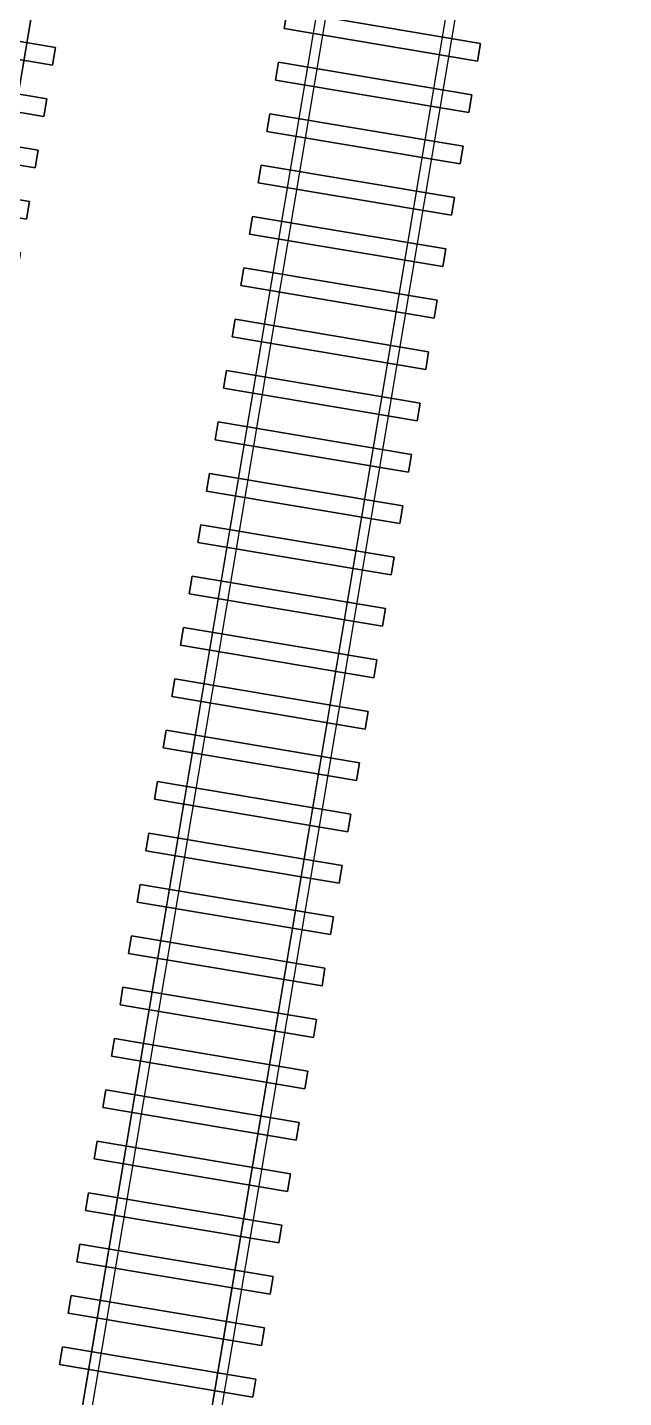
# Model space of a CAD drawing. Header units: millimetres. Extents: x -30345 to 58728, y -138367 to 131916.
# Drawn here: x 41819 to 48171, y 99432 to 114028 of the extents above; entities that cross this region are included whole.
import ezdxf

# ---------------------------------------------------------------- set-up
doc = ezdxf.new("R2010")
doc.units = ezdxf.units.MM
doc.layers.add('maps$strasse', color=7, linetype='Continuous', true_color=0x6c6c6c)

msp = doc.modelspace()

# ---------------------------------------------------------------- linework, layer by layer
at = {"layer": 'maps$strasse'}
for points in [[(12472.061, -60662.775), (43826.012, 125833.127)], [(12473.25, -60663.011), (43827.201, 125832.891)], [(46721.877, 125031.756), (15367.926, -61464.146)], [(46723.066, 125031.519), (15369.115, -61464.383)], [(15472.827, -61481.77), (46826.778, 125014.132)], [(15474.016, -61482.007), (46827.967, 125013.895)], [(48064.497, 124798.476), (16710.546, -61697.426)], [(48065.686, 124798.239), (16711.735, -61697.663)], [(16815.447, -61715.05), (48169.398, 124780.852)], [(16816.636, -61715.287), (48170.587, 124780.615)]]:
    msp.add_lwpolyline(points, dxfattribs=at)

# ---------------------------------------------------------------- meshes
mesh = msp.add_polyface(dxfattribs=at)
corners = [(40610.32, 117444.623, -504.207), (40578.65, 117256.116, -504.207), (42638.822, 116909.997, -504.207), (42670.492, 117098.503, -504.207), (40578.65, 117256.116, -628.803), (40610.32, 117444.623, -628.803), (42670.492, 117098.503, -628.803), (42638.822, 116909.997, -628.803), (40578.65, 117256.116, -504.207), (40578.65, 117256.116, -628.803), (42638.822, 116909.997, -628.803), (42638.822, 116909.997, -504.207), (42638.822, 116909.997, -504.207), (42638.822, 116909.997, -628.803), (42670.492, 117098.503, -628.803), (42670.492, 117098.503, -504.207), (40518.293, 116897.306, -504.207), (40486.622, 116708.799, -504.207), (42546.794, 116362.68, -504.207), (42578.464, 116551.186, -504.207), (40486.622, 116708.799, -628.803), (40518.293, 116897.306, -628.803), (42578.464, 116551.186, -628.803), (42546.794, 116362.68, -628.803), (40486.622, 116708.799, -504.207), (40486.622, 116708.799, -628.803), (42546.794, 116362.68, -628.803), (42546.794, 116362.68, -504.207), (42546.794, 116362.68, -504.207), (42546.794, 116362.68, -628.803), (42578.464, 116551.186, -628.803), (42578.464, 116551.186, -504.207), (42578.464, 116551.186, -504.207), (42578.464, 116551.186, -628.803), (40518.293, 116897.306, -628.803), (40518.293, 116897.306, -504.207), (40518.293, 116897.306, -504.207), (40518.293, 116897.306, -628.803), (40486.622, 116708.799, -628.803), (40486.622, 116708.799, -504.207), (40426.265, 116349.989, -504.207), (40394.595, 116161.482, -504.207), (42454.767, 115815.363, -504.207), (42486.437, 116003.869, -504.207), (40394.595, 116161.482, -628.803), (40426.265, 116349.989, -628.803), (42486.437, 116003.869, -628.803), (42454.767, 115815.363, -628.803), (40394.595, 116161.482, -504.207), (40394.595, 116161.482, -628.803), (42454.767, 115815.363, -628.803), (42454.767, 115815.363, -504.207), (42454.767, 115815.363, -504.207), (42454.767, 115815.363, -628.803), (42486.437, 116003.869, -628.803), (42486.437, 116003.869, -504.207), (42486.437, 116003.869, -504.207), (42486.437, 116003.869, -628.803), (40426.265, 116349.989, -628.803), (40426.265, 116349.989, -504.207), (40426.265, 116349.989, -504.207), (40426.265, 116349.989, -628.803), (40394.595, 116161.482, -628.803), (40394.595, 116161.482, -504.207), (40334.237, 115802.672, -504.207), (40302.567, 115614.165, -504.207), (42362.739, 115268.045, -504.207), (42394.409, 115456.552, -504.207), (40302.567, 115614.165, -628.803), (40334.237, 115802.672, -628.803), (42394.409, 115456.552, -628.803), (42362.739, 115268.045, -628.803), (40302.567, 115614.165, -504.207), (40302.567, 115614.165, -628.803), (42362.739, 115268.045, -628.803), (42362.739, 115268.045, -504.207), (42362.739, 115268.045, -504.207), (42362.739, 115268.045, -628.803), (42394.409, 115456.552, -628.803), (42394.409, 115456.552, -504.207), (42394.409, 115456.552, -504.207), (42394.409, 115456.552, -628.803), (40334.237, 115802.672, -628.803), (40334.237, 115802.672, -504.207), (40334.237, 115802.672, -504.207), (40334.237, 115802.672, -628.803), (40302.567, 115614.165, -628.803), (40302.567, 115614.165, -504.207), (40242.21, 115255.355, -504.207), (40210.54, 115066.848, -504.207), (42270.711, 114720.728, -504.207), (42302.382, 114909.235, -504.207), (40210.54, 115066.848, -628.803), (40242.21, 115255.355, -628.803), (42302.382, 114909.235, -628.803), (42270.711, 114720.728, -628.803), (40210.54, 115066.848, -504.207), (40210.54, 115066.848, -628.803), (42270.711, 114720.728, -628.803), (42270.711, 114720.728, -504.207), (42270.711, 114720.728, -504.207), (42270.711, 114720.728, -628.803), (42302.382, 114909.235, -628.803), (42302.382, 114909.235, -504.207), (42302.382, 114909.235, -504.207), (42302.382, 114909.235, -628.803), (40242.21, 115255.355, -628.803), (40242.21, 115255.355, -504.207), (40242.21, 115255.355, -504.207), (40242.21, 115255.355, -628.803), (40210.54, 115066.848, -628.803), (40210.54, 115066.848, -504.207), (40150.182, 114708.038, -504.207), (40118.512, 114519.531, -504.207), (42178.684, 114173.411, -504.207), (42210.354, 114361.918, -504.207), (40118.512, 114519.531, -628.803), (40150.182, 114708.038, -628.803), (42210.354, 114361.918, -628.803), (42178.684, 114173.411, -628.803), (40118.512, 114519.531, -504.207), (40118.512, 114519.531, -628.803), (42178.684, 114173.411, -628.803), (42178.684, 114173.411, -504.207), (42178.684, 114173.411, -504.207), (42178.684, 114173.411, -628.803), (42210.354, 114361.918, -628.803), (42210.354, 114361.918, -504.207), (42210.354, 114361.918, -504.207), (42210.354, 114361.918, -628.803), (40150.182, 114708.038, -628.803), (40150.182, 114708.038, -504.207), (40150.182, 114708.038, -504.207), (40150.182, 114708.038, -628.803), (40118.512, 114519.531, -628.803), (40118.512, 114519.531, -504.207), (40058.155, 114160.721, -504.207), (40026.485, 113972.214, -504.207), (42086.656, 113626.094, -504.207), (42118.326, 113814.601, -504.207), (40026.485, 113972.214, -628.803), (40058.155, 114160.721, -628.803), (42118.326, 113814.601, -628.803), (42086.656, 113626.094, -628.803), (40026.485, 113972.214, -504.207), (40026.485, 113972.214, -628.803), (42086.656, 113626.094, -628.803), (42086.656, 113626.094, -504.207), (42086.656, 113626.094, -504.207), (42086.656, 113626.094, -628.803), (42118.326, 113814.601, -628.803), (42118.326, 113814.601, -504.207), (42118.326, 113814.601, -504.207), (42118.326, 113814.601, -628.803), (40058.155, 114160.721, -628.803), (40058.155, 114160.721, -504.207), (40058.155, 114160.721, -504.207), (40058.155, 114160.721, -628.803), (40026.485, 113972.214, -628.803), (40026.485, 113972.214, -504.207), (39966.127, 113613.404, -504.207), (39934.457, 113424.897, -504.207), (41994.629, 113078.777, -504.207), (42026.299, 113267.284, -504.207), (39934.457, 113424.897, -628.803), (39966.127, 113613.404, -628.803), (42026.299, 113267.284, -628.803), (41994.629, 113078.777, -628.803), (39934.457, 113424.897, -504.207), (39934.457, 113424.897, -628.803), (41994.629, 113078.777, -628.803), (41994.629, 113078.777, -504.207), (41994.629, 113078.777, -504.207), (41994.629, 113078.777, -628.803), (42026.299, 113267.284, -628.803), (42026.299, 113267.284, -504.207), (42026.299, 113267.284, -504.207), (42026.299, 113267.284, -628.803), (39966.127, 113613.404, -628.803), (39966.127, 113613.404, -504.207), (39966.127, 113613.404, -504.207), (39966.127, 113613.404, -628.803), (39934.457, 113424.897, -628.803), (39934.457, 113424.897, -504.207), (39874.1, 113066.087, -504.207), (39842.43, 112877.58, -504.207), (41902.601, 112531.46, -504.207), (41934.271, 112719.967, -504.207), (39842.43, 112877.58, -628.803), (39874.1, 113066.087, -628.803), (41934.271, 112719.967, -628.803), (41902.601, 112531.46, -628.803), (39842.43, 112877.58, -504.207), (39842.43, 112877.58, -628.803), (41902.601, 112531.46, -628.803), (41902.601, 112531.46, -504.207), (41902.601, 112531.46, -504.207), (41902.601, 112531.46, -628.803), (41934.271, 112719.967, -628.803), (41934.271, 112719.967, -504.207), (41934.271, 112719.967, -504.207), (41934.271, 112719.967, -628.803), (39874.1, 113066.087, -628.803), (39874.1, 113066.087, -504.207), (39874.1, 113066.087, -504.207), (39874.1, 113066.087, -628.803), (39842.43, 112877.58, -628.803), (39842.43, 112877.58, -504.207), (39782.072, 112518.77, -504.207), (39750.402, 112330.263, -504.207), (41810.574, 111984.143, -504.207), (41842.244, 112172.65, -504.207), (39750.402, 112330.263, -628.803), (39782.072, 112518.77, -628.803), (41842.244, 112172.65, -628.803), (41810.574, 111984.143, -628.803), (39750.402, 112330.263, -504.207), (39750.402, 112330.263, -628.803), (41810.574, 111984.143, -628.803), (41810.574, 111984.143, -504.207), (41810.574, 111984.143, -504.207), (41810.574, 111984.143, -628.803), (41842.244, 112172.65, -628.803), (41842.244, 112172.65, -504.207), (41842.244, 112172.65, -504.207), (41842.244, 112172.65, -628.803), (39782.072, 112518.77, -628.803), (39782.072, 112518.77, -504.207), (39782.072, 112518.77, -504.207), (39782.072, 112518.77, -628.803), (39750.402, 112330.263, -628.803), (39750.402, 112330.263, -504.207), (39690.045, 111971.453, -504.207), (39658.374, 111782.946, -504.207), (41718.546, 111436.826, -504.207), (41750.216, 111625.333, -504.207), (41750.216, 111625.333, -504.207), (41750.216, 111625.333, -628.803), (39690.045, 111971.453, -628.803), (39690.045, 111971.453, -504.207), (39690.045, 111971.453, -504.207), (39690.045, 111971.453, -628.803), (39658.374, 111782.946, -628.803), (39658.374, 111782.946, -504.207)]
mesh.append_faces([[corners[k] for k in face] for face in [(0, 1, 2, 3), (4, 5, 6, 7), (8, 9, 10, 11), (12, 13, 14, 15), (16, 17, 18, 19), (20, 21, 22, 23), (24, 25, 26, 27), (28, 29, 30, 31), (32, 33, 34, 35), (36, 37, 38, 39), (40, 41, 42, 43), (44, 45, 46, 47), (48, 49, 50, 51), (52, 53, 54, 55), (56, 57, 58, 59), (60, 61, 62, 63), (64, 65, 66, 67), (68, 69, 70, 71), (72, 73, 74, 75), (76, 77, 78, 79), (80, 81, 82, 83), (84, 85, 86, 87), (88, 89, 90, 91), (92, 93, 94, 95), (96, 97, 98, 99), (100, 101, 102, 103), (104, 105, 106, 107), (108, 109, 110, 111), (112, 113, 114, 115), (116, 117, 118, 119), (120, 121, 122, 123), (124, 125, 126, 127), (128, 129, 130, 131), (132, 133, 134, 135), (136, 137, 138, 139), (140, 141, 142, 143), (144, 145, 146, 147), (148, 149, 150, 151), (152, 153, 154, 155), (156, 157, 158, 159), (160, 161, 162, 163), (164, 165, 166, 167), (168, 169, 170, 171), (172, 173, 174, 175), (176, 177, 178, 179), (180, 181, 182, 183), (184, 185, 186, 187), (188, 189, 190, 191), (192, 193, 194, 195), (196, 197, 198, 199), (200, 201, 202, 203), (204, 205, 206, 207), (208, 209, 210, 211), (212, 213, 214, 215), (216, 217, 218, 219), (220, 221, 222, 223), (224, 225, 226, 227), (228, 229, 230, 231), (232, 233, 234, 235), (236, 237, 238, 239), (240, 241, 242, 243)]])
mesh = msp.add_polyface(dxfattribs=at)
corners = [(44953.706, 116392.347, -504.207), (44922.036, 116203.841, -504.207), (46982.208, 115857.721, -504.207), (47013.878, 116046.227, -504.207), (44922.036, 116203.841, -628.803), (44953.706, 116392.347, -628.803), (47013.878, 116046.227, -628.803), (46982.208, 115857.721, -628.803), (44922.036, 116203.841, -504.207), (44922.036, 116203.841, -628.803), (46982.208, 115857.721, -628.803), (46982.208, 115857.721, -504.207), (46982.208, 115857.721, -504.207), (46982.208, 115857.721, -628.803), (47013.878, 116046.227, -628.803), (47013.878, 116046.227, -504.207), (44861.679, 115845.03, -504.207), (44830.009, 115656.524, -504.207), (46890.18, 115310.404, -504.207), (46921.85, 115498.91, -504.207), (44830.009, 115656.524, -628.803), (44861.679, 115845.03, -628.803), (46921.85, 115498.91, -628.803), (46890.18, 115310.404, -628.803), (44830.009, 115656.524, -504.207), (44830.009, 115656.524, -628.803), (46890.18, 115310.404, -628.803), (46890.18, 115310.404, -504.207), (46890.18, 115310.404, -504.207), (46890.18, 115310.404, -628.803), (46921.85, 115498.91, -628.803), (46921.85, 115498.91, -504.207), (46921.85, 115498.91, -504.207), (46921.85, 115498.91, -628.803), (44861.679, 115845.03, -628.803), (44861.679, 115845.03, -504.207), (44861.679, 115845.03, -504.207), (44861.679, 115845.03, -628.803), (44830.009, 115656.524, -628.803), (44830.009, 115656.524, -504.207), (44769.651, 115297.713, -504.207), (44737.981, 115109.207, -504.207), (46798.153, 114763.087, -504.207), (46829.823, 114951.593, -504.207), (44737.981, 115109.207, -628.803), (44769.651, 115297.713, -628.803), (46829.823, 114951.593, -628.803), (46798.153, 114763.087, -628.803), (44737.981, 115109.207, -504.207), (44737.981, 115109.207, -628.803), (46798.153, 114763.087, -628.803), (46798.153, 114763.087, -504.207), (46798.153, 114763.087, -504.207), (46798.153, 114763.087, -628.803), (46829.823, 114951.593, -628.803), (46829.823, 114951.593, -504.207), (46829.823, 114951.593, -504.207), (46829.823, 114951.593, -628.803), (44769.651, 115297.713, -628.803), (44769.651, 115297.713, -504.207), (44769.651, 115297.713, -504.207), (44769.651, 115297.713, -628.803), (44737.981, 115109.207, -628.803), (44737.981, 115109.207, -504.207), (44677.624, 114750.396, -504.207), (44645.954, 114561.89, -504.207), (46706.125, 114215.77, -504.207), (46737.795, 114404.276, -504.207), (44645.954, 114561.89, -628.803), (44677.624, 114750.396, -628.803), (46737.795, 114404.276, -628.803), (46706.125, 114215.77, -628.803), (44645.954, 114561.89, -504.207), (44645.954, 114561.89, -628.803), (46706.125, 114215.77, -628.803), (46706.125, 114215.77, -504.207), (46706.125, 114215.77, -504.207), (46706.125, 114215.77, -628.803), (46737.795, 114404.276, -628.803), (46737.795, 114404.276, -504.207), (46737.795, 114404.276, -504.207), (46737.795, 114404.276, -628.803), (44677.624, 114750.396, -628.803), (44677.624, 114750.396, -504.207), (44677.624, 114750.396, -504.207), (44677.624, 114750.396, -628.803), (44645.954, 114561.89, -628.803), (44645.954, 114561.89, -504.207), (44585.596, 114203.079, -504.207), (44553.926, 114014.573, -504.207), (46614.098, 113668.453, -504.207), (46645.768, 113856.959, -504.207), (44553.926, 114014.573, -628.803), (44585.596, 114203.079, -628.803), (46645.768, 113856.959, -628.803), (46614.098, 113668.453, -628.803), (44553.926, 114014.573, -504.207), (44553.926, 114014.573, -628.803), (46614.098, 113668.453, -628.803), (46614.098, 113668.453, -504.207), (46614.098, 113668.453, -504.207), (46614.098, 113668.453, -628.803), (46645.768, 113856.959, -628.803), (46645.768, 113856.959, -504.207), (46645.768, 113856.959, -504.207), (46645.768, 113856.959, -628.803), (44585.596, 114203.079, -628.803), (44585.596, 114203.079, -504.207), (44585.596, 114203.079, -504.207), (44585.596, 114203.079, -628.803), (44553.926, 114014.573, -628.803), (44553.926, 114014.573, -504.207), (44493.569, 113655.762, -504.207), (44461.898, 113467.256, -504.207), (46522.07, 113121.136, -504.207), (46553.74, 113309.642, -504.207), (44461.898, 113467.256, -628.803), (44493.569, 113655.762, -628.803), (46553.74, 113309.642, -628.803), (46522.07, 113121.136, -628.803), (44461.898, 113467.256, -504.207), (44461.898, 113467.256, -628.803), (46522.07, 113121.136, -628.803), (46522.07, 113121.136, -504.207), (46522.07, 113121.136, -504.207), (46522.07, 113121.136, -628.803), (46553.74, 113309.642, -628.803), (46553.74, 113309.642, -504.207), (46553.74, 113309.642, -504.207), (46553.74, 113309.642, -628.803), (44493.569, 113655.762, -628.803), (44493.569, 113655.762, -504.207), (44493.569, 113655.762, -504.207), (44493.569, 113655.762, -628.803), (44461.898, 113467.256, -628.803), (44461.898, 113467.256, -504.207), (44401.541, 113108.445, -504.207), (44369.871, 112919.939, -504.207), (46430.043, 112573.819, -504.207), (46461.713, 112762.325, -504.207), (44369.871, 112919.939, -628.803), (44401.541, 113108.445, -628.803), (46461.713, 112762.325, -628.803), (46430.043, 112573.819, -628.803), (44369.871, 112919.939, -504.207), (44369.871, 112919.939, -628.803), (46430.043, 112573.819, -628.803), (46430.043, 112573.819, -504.207), (46430.043, 112573.819, -504.207), (46430.043, 112573.819, -628.803), (46461.713, 112762.325, -628.803), (46461.713, 112762.325, -504.207), (46461.713, 112762.325, -504.207), (46461.713, 112762.325, -628.803), (44401.541, 113108.445, -628.803), (44401.541, 113108.445, -504.207), (44401.541, 113108.445, -504.207), (44401.541, 113108.445, -628.803), (44369.871, 112919.939, -628.803), (44369.871, 112919.939, -504.207), (44309.513, 112561.128, -504.207), (44277.843, 112372.622, -504.207), (46338.015, 112026.502, -504.207), (46369.685, 112215.008, -504.207), (44277.843, 112372.622, -628.803), (44309.513, 112561.128, -628.803), (46369.685, 112215.008, -628.803), (46338.015, 112026.502, -628.803), (44277.843, 112372.622, -504.207), (44277.843, 112372.622, -628.803), (46338.015, 112026.502, -628.803), (46338.015, 112026.502, -504.207), (46338.015, 112026.502, -504.207), (46338.015, 112026.502, -628.803), (46369.685, 112215.008, -628.803), (46369.685, 112215.008, -504.207), (46369.685, 112215.008, -504.207), (46369.685, 112215.008, -628.803), (44309.513, 112561.128, -628.803), (44309.513, 112561.128, -504.207), (44309.513, 112561.128, -504.207), (44309.513, 112561.128, -628.803), (44277.843, 112372.622, -628.803), (44277.843, 112372.622, -504.207), (44217.486, 112013.811, -504.207), (44185.816, 111825.305, -504.207), (46245.987, 111479.185, -504.207), (46277.658, 111667.691, -504.207), (44185.816, 111825.305, -628.803), (44217.486, 112013.811, -628.803), (46277.658, 111667.691, -628.803), (46245.987, 111479.185, -628.803), (44185.816, 111825.305, -504.207), (44185.816, 111825.305, -628.803), (46245.987, 111479.185, -628.803), (46245.987, 111479.185, -504.207), (46245.987, 111479.185, -504.207), (46245.987, 111479.185, -628.803), (46277.658, 111667.691, -628.803), (46277.658, 111667.691, -504.207), (46277.658, 111667.691, -504.207), (46277.658, 111667.691, -628.803), (44217.486, 112013.811, -628.803), (44217.486, 112013.811, -504.207), (44217.486, 112013.811, -504.207), (44217.486, 112013.811, -628.803), (44185.816, 111825.305, -628.803), (44185.816, 111825.305, -504.207), (44125.458, 111466.494, -504.207), (44093.788, 111277.988, -504.207), (46153.96, 110931.868, -504.207), (46185.63, 111120.374, -504.207), (44093.788, 111277.988, -628.803), (44125.458, 111466.494, -628.803), (46185.63, 111120.374, -628.803), (46153.96, 110931.868, -628.803), (44093.788, 111277.988, -504.207), (44093.788, 111277.988, -628.803), (46153.96, 110931.868, -628.803), (46153.96, 110931.868, -504.207), (46153.96, 110931.868, -504.207), (46153.96, 110931.868, -628.803), (46185.63, 111120.374, -628.803), (46185.63, 111120.374, -504.207), (46185.63, 111120.374, -504.207), (46185.63, 111120.374, -628.803), (44125.458, 111466.494, -628.803), (44125.458, 111466.494, -504.207), (44125.458, 111466.494, -504.207), (44125.458, 111466.494, -628.803), (44093.788, 111277.988, -628.803), (44093.788, 111277.988, -504.207), (44001.761, 110730.671, -628.803), (44033.431, 110919.177, -628.803), (46093.602, 110573.057, -628.803), (46061.932, 110384.551, -628.803), (46093.602, 110573.057, -504.207), (46093.602, 110573.057, -628.803), (44033.431, 110919.177, -628.803), (44033.431, 110919.177, -504.207), (44033.431, 110919.177, -504.207), (44033.431, 110919.177, -628.803), (44001.761, 110730.671, -628.803), (44001.761, 110730.671, -504.207)]
mesh.append_faces([[corners[k] for k in face] for face in [(0, 1, 2, 3), (4, 5, 6, 7), (8, 9, 10, 11), (12, 13, 14, 15), (16, 17, 18, 19), (20, 21, 22, 23), (24, 25, 26, 27), (28, 29, 30, 31), (32, 33, 34, 35), (36, 37, 38, 39), (40, 41, 42, 43), (44, 45, 46, 47), (48, 49, 50, 51), (52, 53, 54, 55), (56, 57, 58, 59), (60, 61, 62, 63), (64, 65, 66, 67), (68, 69, 70, 71), (72, 73, 74, 75), (76, 77, 78, 79), (80, 81, 82, 83), (84, 85, 86, 87), (88, 89, 90, 91), (92, 93, 94, 95), (96, 97, 98, 99), (100, 101, 102, 103), (104, 105, 106, 107), (108, 109, 110, 111), (112, 113, 114, 115), (116, 117, 118, 119), (120, 121, 122, 123), (124, 125, 126, 127), (128, 129, 130, 131), (132, 133, 134, 135), (136, 137, 138, 139), (140, 141, 142, 143), (144, 145, 146, 147), (148, 149, 150, 151), (152, 153, 154, 155), (156, 157, 158, 159), (160, 161, 162, 163), (164, 165, 166, 167), (168, 169, 170, 171), (172, 173, 174, 175), (176, 177, 178, 179), (180, 181, 182, 183), (184, 185, 186, 187), (188, 189, 190, 191), (192, 193, 194, 195), (196, 197, 198, 199), (200, 201, 202, 203), (204, 205, 206, 207), (208, 209, 210, 211), (212, 213, 214, 215), (216, 217, 218, 219), (220, 221, 222, 223), (224, 225, 226, 227), (228, 229, 230, 231), (232, 233, 234, 235), (236, 237, 238, 239), (240, 241, 242, 243)]])
mesh = msp.add_polyface(dxfattribs=at)
corners = [(44033.431, 110919.177, -504.207), (44001.761, 110730.671, -504.207), (46061.932, 110384.551, -504.207), (46093.602, 110573.057, -504.207), (44001.761, 110730.671, -504.207), (44001.761, 110730.671, -628.803), (46061.932, 110384.551, -628.803), (46061.932, 110384.551, -504.207), (46061.932, 110384.551, -504.207), (46061.932, 110384.551, -628.803), (46093.602, 110573.057, -628.803), (46093.602, 110573.057, -504.207), (43941.403, 110371.86, -504.207), (43909.733, 110183.353, -504.207), (45969.905, 109837.234, -504.207), (46001.575, 110025.74, -504.207), (43909.733, 110183.353, -628.803), (43941.403, 110371.86, -628.803), (46001.575, 110025.74, -628.803), (45969.905, 109837.234, -628.803), (43909.733, 110183.353, -504.207), (43909.733, 110183.353, -628.803), (45969.905, 109837.234, -628.803), (45969.905, 109837.234, -504.207), (45969.905, 109837.234, -504.207), (45969.905, 109837.234, -628.803), (46001.575, 110025.74, -628.803), (46001.575, 110025.74, -504.207), (46001.575, 110025.74, -504.207), (46001.575, 110025.74, -628.803), (43941.403, 110371.86, -628.803), (43941.403, 110371.86, -504.207), (43941.403, 110371.86, -504.207), (43941.403, 110371.86, -628.803), (43909.733, 110183.353, -628.803), (43909.733, 110183.353, -504.207), (43849.376, 109824.543, -504.207), (43817.706, 109636.036, -504.207), (45877.877, 109289.917, -504.207), (45909.547, 109478.423, -504.207), (43817.706, 109636.036, -628.803), (43849.376, 109824.543, -628.803), (45909.547, 109478.423, -628.803), (45877.877, 109289.917, -628.803), (43817.706, 109636.036, -504.207), (43817.706, 109636.036, -628.803), (45877.877, 109289.917, -628.803), (45877.877, 109289.917, -504.207), (45877.877, 109289.917, -504.207), (45877.877, 109289.917, -628.803), (45909.547, 109478.423, -628.803), (45909.547, 109478.423, -504.207), (45909.547, 109478.423, -504.207), (45909.547, 109478.423, -628.803), (43849.376, 109824.543, -628.803), (43849.376, 109824.543, -504.207), (43849.376, 109824.543, -504.207), (43849.376, 109824.543, -628.803), (43817.706, 109636.036, -628.803), (43817.706, 109636.036, -504.207), (43757.348, 109277.226, -504.207), (43725.678, 109088.719, -504.207), (45785.85, 108742.6, -504.207), (45817.52, 108931.106, -504.207), (43725.678, 109088.719, -628.803), (43757.348, 109277.226, -628.803), (45817.52, 108931.106, -628.803), (45785.85, 108742.6, -628.803), (43725.678, 109088.719, -504.207), (43725.678, 109088.719, -628.803), (45785.85, 108742.6, -628.803), (45785.85, 108742.6, -504.207), (45785.85, 108742.6, -504.207), (45785.85, 108742.6, -628.803), (45817.52, 108931.106, -628.803), (45817.52, 108931.106, -504.207), (45817.52, 108931.106, -504.207), (45817.52, 108931.106, -628.803), (43757.348, 109277.226, -628.803), (43757.348, 109277.226, -504.207), (43757.348, 109277.226, -504.207), (43757.348, 109277.226, -628.803), (43725.678, 109088.719, -628.803), (43725.678, 109088.719, -504.207), (43665.321, 108729.909, -504.207), (43633.65, 108541.402, -504.207), (45693.822, 108195.283, -504.207), (45725.492, 108383.789, -504.207), (43633.65, 108541.402, -628.803), (43665.321, 108729.909, -628.803), (45725.492, 108383.789, -628.803), (45693.822, 108195.283, -628.803), (43633.65, 108541.402, -504.207), (43633.65, 108541.402, -628.803), (45693.822, 108195.283, -628.803), (45693.822, 108195.283, -504.207), (45693.822, 108195.283, -504.207), (45693.822, 108195.283, -628.803), (45725.492, 108383.789, -628.803), (45725.492, 108383.789, -504.207), (45725.492, 108383.789, -504.207), (45725.492, 108383.789, -628.803), (43665.321, 108729.909, -628.803), (43665.321, 108729.909, -504.207), (43665.321, 108729.909, -504.207), (43665.321, 108729.909, -628.803), (43633.65, 108541.402, -628.803), (43633.65, 108541.402, -504.207), (43573.293, 108182.592, -504.207), (43541.623, 107994.085, -504.207), (45601.795, 107647.966, -504.207), (45633.465, 107836.472, -504.207), (43541.623, 107994.085, -628.803), (43573.293, 108182.592, -628.803), (45633.465, 107836.472, -628.803), (45601.795, 107647.966, -628.803), (43541.623, 107994.085, -504.207), (43541.623, 107994.085, -628.803), (45601.795, 107647.966, -628.803), (45601.795, 107647.966, -504.207), (45601.795, 107647.966, -504.207), (45601.795, 107647.966, -628.803), (45633.465, 107836.472, -628.803), (45633.465, 107836.472, -504.207), (45633.465, 107836.472, -504.207), (45633.465, 107836.472, -628.803), (43573.293, 108182.592, -628.803), (43573.293, 108182.592, -504.207), (43573.293, 108182.592, -504.207), (43573.293, 108182.592, -628.803), (43541.623, 107994.085, -628.803), (43541.623, 107994.085, -504.207), (43481.265, 107635.275, -504.207), (43449.595, 107446.768, -504.207), (45509.767, 107100.648, -504.207), (45541.437, 107289.155, -504.207), (43449.595, 107446.768, -628.803), (43481.265, 107635.275, -628.803), (45541.437, 107289.155, -628.803), (45509.767, 107100.648, -628.803), (43449.595, 107446.768, -504.207), (43449.595, 107446.768, -628.803), (45509.767, 107100.648, -628.803), (45509.767, 107100.648, -504.207), (45509.767, 107100.648, -504.207), (45509.767, 107100.648, -628.803), (45541.437, 107289.155, -628.803), (45541.437, 107289.155, -504.207), (45541.437, 107289.155, -504.207), (45541.437, 107289.155, -628.803), (43481.265, 107635.275, -628.803), (43481.265, 107635.275, -504.207), (43481.265, 107635.275, -504.207), (43481.265, 107635.275, -628.803), (43449.595, 107446.768, -628.803), (43449.595, 107446.768, -504.207), (43389.238, 107087.958, -504.207), (43357.568, 106899.451, -504.207), (45417.739, 106553.331, -504.207), (45449.41, 106741.838, -504.207), (43357.568, 106899.451, -628.803), (43389.238, 107087.958, -628.803), (45449.41, 106741.838, -628.803), (45417.739, 106553.331, -628.803), (43357.568, 106899.451, -504.207), (43357.568, 106899.451, -628.803), (45417.739, 106553.331, -628.803), (45417.739, 106553.331, -504.207), (45417.739, 106553.331, -504.207), (45417.739, 106553.331, -628.803), (45449.41, 106741.838, -628.803), (45449.41, 106741.838, -504.207), (45449.41, 106741.838, -504.207), (45449.41, 106741.838, -628.803), (43389.238, 107087.958, -628.803), (43389.238, 107087.958, -504.207), (43389.238, 107087.958, -504.207), (43389.238, 107087.958, -628.803), (43357.568, 106899.451, -628.803), (43357.568, 106899.451, -504.207), (43297.21, 106540.641, -504.207), (43265.54, 106352.134, -504.207), (45325.712, 106006.014, -504.207), (45357.382, 106194.521, -504.207), (43265.54, 106352.134, -628.803), (43297.21, 106540.641, -628.803), (45357.382, 106194.521, -628.803), (45325.712, 106006.014, -628.803), (43265.54, 106352.134, -504.207), (43265.54, 106352.134, -628.803), (45325.712, 106006.014, -628.803), (45325.712, 106006.014, -504.207), (45325.712, 106006.014, -504.207), (45325.712, 106006.014, -628.803), (45357.382, 106194.521, -628.803), (45357.382, 106194.521, -504.207), (45357.382, 106194.521, -504.207), (45357.382, 106194.521, -628.803), (43297.21, 106540.641, -628.803), (43297.21, 106540.641, -504.207), (43297.21, 106540.641, -504.207), (43297.21, 106540.641, -628.803), (43265.54, 106352.134, -628.803), (43265.54, 106352.134, -504.207), (43205.183, 105993.324, -504.207), (43173.513, 105804.817, -504.207), (45233.684, 105458.697, -504.207), (45265.354, 105647.204, -504.207), (43173.513, 105804.817, -628.803), (43205.183, 105993.324, -628.803), (45265.354, 105647.204, -628.803), (45233.684, 105458.697, -628.803), (43173.513, 105804.817, -504.207), (43173.513, 105804.817, -628.803), (45233.684, 105458.697, -628.803), (45233.684, 105458.697, -504.207), (45233.684, 105458.697, -504.207), (45233.684, 105458.697, -628.803), (45265.354, 105647.204, -628.803), (45265.354, 105647.204, -504.207), (45265.354, 105647.204, -504.207), (45265.354, 105647.204, -628.803), (43205.183, 105993.324, -628.803), (43205.183, 105993.324, -504.207), (43205.183, 105993.324, -504.207), (43205.183, 105993.324, -628.803), (43173.513, 105804.817, -628.803), (43173.513, 105804.817, -504.207), (43113.155, 105446.007, -504.207), (43081.485, 105257.5, -504.207), (45141.657, 104911.38, -504.207), (45173.327, 105099.887, -504.207), (43081.485, 105257.5, -628.803), (43113.155, 105446.007, -628.803), (45173.327, 105099.887, -628.803), (45141.657, 104911.38, -628.803), (43081.485, 105257.5, -504.207), (43081.485, 105257.5, -628.803), (45141.657, 104911.38, -628.803), (45141.657, 104911.38, -504.207), (45173.327, 105099.887, -504.207), (45173.327, 105099.887, -628.803), (43113.155, 105446.007, -628.803), (43113.155, 105446.007, -504.207), (43113.155, 105446.007, -504.207), (43113.155, 105446.007, -628.803), (43081.485, 105257.5, -628.803), (43081.485, 105257.5, -504.207)]
mesh.append_faces([[corners[k] for k in face] for face in [(0, 1, 2, 3), (4, 5, 6, 7), (8, 9, 10, 11), (12, 13, 14, 15), (16, 17, 18, 19), (20, 21, 22, 23), (24, 25, 26, 27), (28, 29, 30, 31), (32, 33, 34, 35), (36, 37, 38, 39), (40, 41, 42, 43), (44, 45, 46, 47), (48, 49, 50, 51), (52, 53, 54, 55), (56, 57, 58, 59), (60, 61, 62, 63), (64, 65, 66, 67), (68, 69, 70, 71), (72, 73, 74, 75), (76, 77, 78, 79), (80, 81, 82, 83), (84, 85, 86, 87), (88, 89, 90, 91), (92, 93, 94, 95), (96, 97, 98, 99), (100, 101, 102, 103), (104, 105, 106, 107), (108, 109, 110, 111), (112, 113, 114, 115), (116, 117, 118, 119), (120, 121, 122, 123), (124, 125, 126, 127), (128, 129, 130, 131), (132, 133, 134, 135), (136, 137, 138, 139), (140, 141, 142, 143), (144, 145, 146, 147), (148, 149, 150, 151), (152, 153, 154, 155), (156, 157, 158, 159), (160, 161, 162, 163), (164, 165, 166, 167), (168, 169, 170, 171), (172, 173, 174, 175), (176, 177, 178, 179), (180, 181, 182, 183), (184, 185, 186, 187), (188, 189, 190, 191), (192, 193, 194, 195), (196, 197, 198, 199), (200, 201, 202, 203), (204, 205, 206, 207), (208, 209, 210, 211), (212, 213, 214, 215), (216, 217, 218, 219), (220, 221, 222, 223), (224, 225, 226, 227), (228, 229, 230, 231), (232, 233, 234, 235), (236, 237, 238, 239), (240, 241, 242, 243), (244, 245, 246, 247)]])
mesh = msp.add_polyface(dxfattribs=at)
corners = [(45141.657, 104911.38, -504.207), (45141.657, 104911.38, -628.803), (45173.327, 105099.887, -628.803), (45173.327, 105099.887, -504.207), (43021.128, 104898.69, -504.207), (42989.458, 104710.183, -504.207), (45049.629, 104364.063, -504.207), (45081.299, 104552.57, -504.207), (42989.458, 104710.183, -628.803), (43021.128, 104898.69, -628.803), (45081.299, 104552.57, -628.803), (45049.629, 104364.063, -628.803), (42989.458, 104710.183, -504.207), (42989.458, 104710.183, -628.803), (45049.629, 104364.063, -628.803), (45049.629, 104364.063, -504.207), (45049.629, 104364.063, -504.207), (45049.629, 104364.063, -628.803), (45081.299, 104552.57, -628.803), (45081.299, 104552.57, -504.207), (45081.299, 104552.57, -504.207), (45081.299, 104552.57, -628.803), (43021.128, 104898.69, -628.803), (43021.128, 104898.69, -504.207), (43021.128, 104898.69, -504.207), (43021.128, 104898.69, -628.803), (42989.458, 104710.183, -628.803), (42989.458, 104710.183, -504.207), (42929.1, 104351.373, -504.207), (42897.43, 104162.866, -504.207), (44957.602, 103816.746, -504.207), (44989.272, 104005.253, -504.207), (42897.43, 104162.866, -628.803), (42929.1, 104351.373, -628.803), (44989.272, 104005.253, -628.803), (44957.602, 103816.746, -628.803), (42897.43, 104162.866, -504.207), (42897.43, 104162.866, -628.803), (44957.602, 103816.746, -628.803), (44957.602, 103816.746, -504.207), (44957.602, 103816.746, -504.207), (44957.602, 103816.746, -628.803), (44989.272, 104005.253, -628.803), (44989.272, 104005.253, -504.207), (44989.272, 104005.253, -504.207), (44989.272, 104005.253, -628.803), (42929.1, 104351.373, -628.803), (42929.1, 104351.373, -504.207), (42929.1, 104351.373, -504.207), (42929.1, 104351.373, -628.803), (42897.43, 104162.866, -628.803), (42897.43, 104162.866, -504.207), (42837.073, 103804.056, -504.207), (42805.402, 103615.549, -504.207), (44865.574, 103269.429, -504.207), (44897.244, 103457.936, -504.207), (42805.402, 103615.549, -628.803), (42837.073, 103804.056, -628.803), (44897.244, 103457.936, -628.803), (44865.574, 103269.429, -628.803), (42805.402, 103615.549, -504.207), (42805.402, 103615.549, -628.803), (44865.574, 103269.429, -628.803), (44865.574, 103269.429, -504.207), (44865.574, 103269.429, -504.207), (44865.574, 103269.429, -628.803), (44897.244, 103457.936, -628.803), (44897.244, 103457.936, -504.207), (44897.244, 103457.936, -504.207), (44897.244, 103457.936, -628.803), (42837.073, 103804.056, -628.803), (42837.073, 103804.056, -504.207), (42837.073, 103804.056, -504.207), (42837.073, 103804.056, -628.803), (42805.402, 103615.549, -628.803), (42805.402, 103615.549, -504.207), (42745.045, 103256.739, -504.207), (42713.375, 103068.232, -504.207), (44773.547, 102722.112, -504.207), (44805.217, 102910.619, -504.207), (42713.375, 103068.232, -628.803), (42745.045, 103256.739, -628.803), (44805.217, 102910.619, -628.803), (44773.547, 102722.112, -628.803), (42713.375, 103068.232, -504.207), (42713.375, 103068.232, -628.803), (44773.547, 102722.112, -628.803), (44773.547, 102722.112, -504.207), (44773.547, 102722.112, -504.207), (44773.547, 102722.112, -628.803), (44805.217, 102910.619, -628.803), (44805.217, 102910.619, -504.207), (44805.217, 102910.619, -504.207), (44805.217, 102910.619, -628.803), (42745.045, 103256.739, -628.803), (42745.045, 103256.739, -504.207), (42745.045, 103256.739, -504.207), (42745.045, 103256.739, -628.803), (42713.375, 103068.232, -628.803), (42713.375, 103068.232, -504.207), (42653.017, 102709.421, -504.207), (42621.347, 102520.915, -504.207), (44681.519, 102174.795, -504.207), (44713.189, 102363.302, -504.207), (42621.347, 102520.915, -628.803), (42653.017, 102709.421, -628.803), (44713.189, 102363.302, -628.803), (44681.519, 102174.795, -628.803), (42621.347, 102520.915, -504.207), (42621.347, 102520.915, -628.803), (44681.519, 102174.795, -628.803), (44681.519, 102174.795, -504.207), (44681.519, 102174.795, -504.207), (44681.519, 102174.795, -628.803), (44713.189, 102363.302, -628.803), (44713.189, 102363.302, -504.207), (44713.189, 102363.302, -504.207), (44713.189, 102363.302, -628.803), (42653.017, 102709.421, -628.803), (42653.017, 102709.421, -504.207), (42653.017, 102709.421, -504.207), (42653.017, 102709.421, -628.803), (42621.347, 102520.915, -628.803), (42621.347, 102520.915, -504.207), (42560.99, 102162.104, -504.207), (42529.32, 101973.598, -504.207), (44589.491, 101627.478, -504.207), (44621.162, 101815.985, -504.207), (42529.32, 101973.598, -628.803), (42560.99, 102162.104, -628.803), (44621.162, 101815.985, -628.803), (44589.491, 101627.478, -628.803), (42529.32, 101973.598, -504.207), (42529.32, 101973.598, -628.803), (44589.491, 101627.478, -628.803), (44589.491, 101627.478, -504.207), (44589.491, 101627.478, -504.207), (44589.491, 101627.478, -628.803), (44621.162, 101815.985, -628.803), (44621.162, 101815.985, -504.207), (44621.162, 101815.985, -504.207), (44621.162, 101815.985, -628.803), (42560.99, 102162.104, -628.803), (42560.99, 102162.104, -504.207), (42560.99, 102162.104, -504.207), (42560.99, 102162.104, -628.803), (42529.32, 101973.598, -628.803), (42529.32, 101973.598, -504.207), (42468.962, 101614.787, -504.207), (42437.292, 101426.281, -504.207), (44497.464, 101080.161, -504.207), (44529.134, 101268.668, -504.207), (42437.292, 101426.281, -628.803), (42468.962, 101614.787, -628.803), (44529.134, 101268.668, -628.803), (44497.464, 101080.161, -628.803), (42437.292, 101426.281, -504.207), (42437.292, 101426.281, -628.803), (44497.464, 101080.161, -628.803), (44497.464, 101080.161, -504.207), (44497.464, 101080.161, -504.207), (44497.464, 101080.161, -628.803), (44529.134, 101268.668, -628.803), (44529.134, 101268.668, -504.207), (44529.134, 101268.668, -504.207), (44529.134, 101268.668, -628.803), (42468.962, 101614.787, -628.803), (42468.962, 101614.787, -504.207), (42468.962, 101614.787, -504.207), (42468.962, 101614.787, -628.803), (42437.292, 101426.281, -628.803), (42437.292, 101426.281, -504.207), (42376.935, 101067.47, -504.207), (42345.265, 100878.964, -504.207), (44405.436, 100532.844, -504.207), (44437.106, 100721.351, -504.207), (42345.265, 100878.964, -628.803), (42376.935, 101067.47, -628.803), (44437.106, 100721.351, -628.803), (44405.436, 100532.844, -628.803), (42345.265, 100878.964, -504.207), (42345.265, 100878.964, -628.803), (44405.436, 100532.844, -628.803), (44405.436, 100532.844, -504.207), (44405.436, 100532.844, -504.207), (44405.436, 100532.844, -628.803), (44437.106, 100721.351, -628.803), (44437.106, 100721.351, -504.207), (44437.106, 100721.351, -504.207), (44437.106, 100721.351, -628.803), (42376.935, 101067.47, -628.803), (42376.935, 101067.47, -504.207), (42376.935, 101067.47, -504.207), (42376.935, 101067.47, -628.803), (42345.265, 100878.964, -628.803), (42345.265, 100878.964, -504.207), (42284.907, 100520.153, -504.207), (42253.237, 100331.647, -504.207), (44313.409, 99985.527, -504.207), (44345.079, 100174.034, -504.207), (42253.237, 100331.647, -628.803), (42284.907, 100520.153, -628.803), (44345.079, 100174.034, -628.803), (44313.409, 99985.527, -628.803), (42253.237, 100331.647, -504.207), (42253.237, 100331.647, -628.803), (44313.409, 99985.527, -628.803), (44313.409, 99985.527, -504.207), (44313.409, 99985.527, -504.207), (44313.409, 99985.527, -628.803), (44345.079, 100174.034, -628.803), (44345.079, 100174.034, -504.207), (44345.079, 100174.034, -504.207), (44345.079, 100174.034, -628.803), (42284.907, 100520.153, -628.803), (42284.907, 100520.153, -504.207), (42284.907, 100520.153, -504.207), (42284.907, 100520.153, -628.803), (42253.237, 100331.647, -628.803), (42253.237, 100331.647, -504.207), (42192.88, 99972.836, -504.207), (42161.21, 99784.33, -504.207), (44221.381, 99438.21, -504.207), (44253.051, 99626.716, -504.207), (42161.21, 99784.33, -628.803), (42192.88, 99972.836, -628.803), (44253.051, 99626.716, -628.803), (44221.381, 99438.21, -628.803), (42161.21, 99784.33, -504.207), (42161.21, 99784.33, -628.803), (44221.381, 99438.21, -628.803), (44221.381, 99438.21, -504.207), (44221.381, 99438.21, -504.207), (44221.381, 99438.21, -628.803), (44253.051, 99626.716, -628.803), (44253.051, 99626.716, -504.207), (44253.051, 99626.716, -504.207), (44253.051, 99626.716, -628.803), (42192.88, 99972.836, -628.803), (42192.88, 99972.836, -504.207), (42192.88, 99972.836, -504.207), (42192.88, 99972.836, -628.803), (42161.21, 99784.33, -628.803), (42161.21, 99784.33, -504.207)]
mesh.append_faces([[corners[k] for k in face] for face in [(0, 1, 2, 3), (4, 5, 6, 7), (8, 9, 10, 11), (12, 13, 14, 15), (16, 17, 18, 19), (20, 21, 22, 23), (24, 25, 26, 27), (28, 29, 30, 31), (32, 33, 34, 35), (36, 37, 38, 39), (40, 41, 42, 43), (44, 45, 46, 47), (48, 49, 50, 51), (52, 53, 54, 55), (56, 57, 58, 59), (60, 61, 62, 63), (64, 65, 66, 67), (68, 69, 70, 71), (72, 73, 74, 75), (76, 77, 78, 79), (80, 81, 82, 83), (84, 85, 86, 87), (88, 89, 90, 91), (92, 93, 94, 95), (96, 97, 98, 99), (100, 101, 102, 103), (104, 105, 106, 107), (108, 109, 110, 111), (112, 113, 114, 115), (116, 117, 118, 119), (120, 121, 122, 123), (124, 125, 126, 127), (128, 129, 130, 131), (132, 133, 134, 135), (136, 137, 138, 139), (140, 141, 142, 143), (144, 145, 146, 147), (148, 149, 150, 151), (152, 153, 154, 155), (156, 157, 158, 159), (160, 161, 162, 163), (164, 165, 166, 167), (168, 169, 170, 171), (172, 173, 174, 175), (176, 177, 178, 179), (180, 181, 182, 183), (184, 185, 186, 187), (188, 189, 190, 191), (192, 193, 194, 195), (196, 197, 198, 199), (200, 201, 202, 203), (204, 205, 206, 207), (208, 209, 210, 211), (212, 213, 214, 215), (216, 217, 218, 219), (220, 221, 222, 223), (224, 225, 226, 227), (228, 229, 230, 231), (232, 233, 234, 235), (236, 237, 238, 239), (240, 241, 242, 243)]])

doc.saveas('drawing.dxf')
